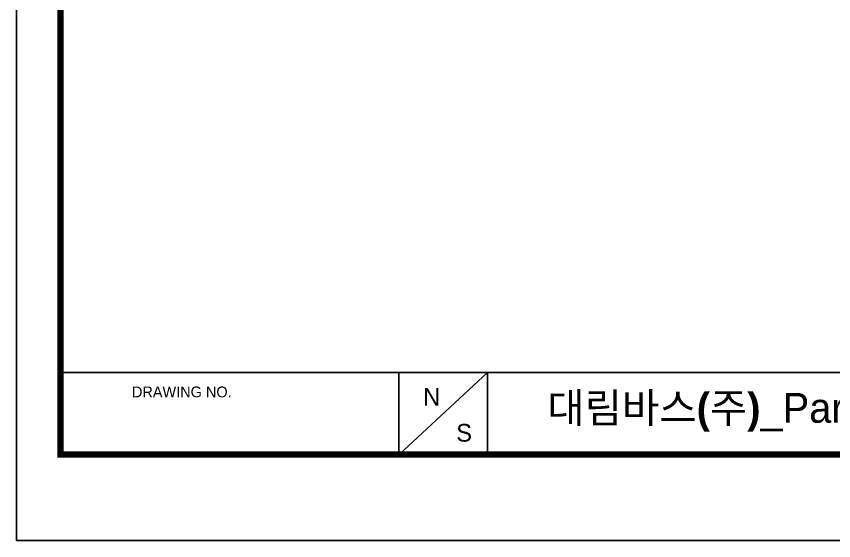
# Model space of a CAD drawing. Extents: x 0 to 2604, y 0 to 1908.
# Drawn here: x 0 to 776, y 0 to 498 of the extents above; entities that cross this region are included whole.
import ezdxf

# ---------------------------------------------------------------- set-up
doc = ezdxf.new("R2010")
doc.units = 0
doc.header["$LTSCALE"] = 10
doc.header["$MEASUREMENT"] = 0
doc.layers.get('0').update_dxf_attribs({"linetype": 'CONTINUOUS'})
doc.styles.add('Daelim Dimension', font='')
doc.styles.get('Daelim Dimension').set_extended_font_data('나눔고딕')

msp = doc.modelspace()

# ---------------------------------------------------------------- linework, layer by layer
at = {"color": 5}
msp.add_line((41.87, 159.87), (2138.62, 159.87), dxfattribs=at)
at = {"color": 5, "ltscale": 40}
for p, q in [((363.28, 159.87), (363.28, 81.4)), ((363.28, 159.87), (363.28, 81.4)), ((447.25, 159.87), (363.28, 81.4)), ((447.25, 159.87), (363.28, 81.4)), ((447.25, 159.87), (447.25, 81.4)), ((447.25, 159.87), (447.25, 81.4))]:
    msp.add_line(p, q, dxfattribs=at)
at = {"ltscale": 0.5}
msp.add_lwpolyline([(0, 0), (2604, 0), (2604, 1908), (0, 1908)], close=True, dxfattribs=at)
at = {"color": 5, "linetype": 'ByBlock', "lineweight": 200, "const_width": 6}
msp.add_lwpolyline([(41.87, 81.7), (2561.87, 81.7), (2561.87, 1863.7), (41.87, 1863.7)], close=True, dxfattribs=at)

# ---------------------------------------------------------------- texts
at = {"color": 5, "ltscale": 40, "style": 'Daelim Dimension'}
msp.add_text('DRAWING NO.', height=10.276, dxfattribs=at).set_placement((109.76, 136.13))
at = {"char_height": 16.82, "width": 23.4692, "attachment_point": 1, "style": 'Daelim Dimension'}
for s, insert in [('N', (386.12, 145.16)), ('S', (417.67, 110.88))]:
    msp.add_mtext(s, dxfattribs=dict(at, insert=insert))
at = {"color": 2, "insert": (504.12, 140.29), "char_height": 28.2555, "width": 1671.3542, "attachment_point": 1, "style": 'Daelim Dimension'}
msp.add_mtext('{\\fPretendard Variable SemiBold|b0|i0|c129|p2;대림바스(주)}_Parts _Handle_유니버셜_선반 손잡이_DL P4259', dxfattribs=at)

doc.saveas('drawing.dxf')
